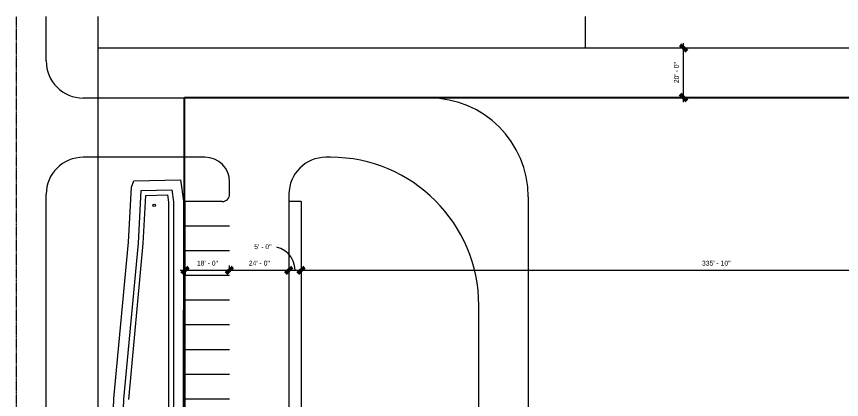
# Model space of a CAD drawing. Header units: inches. Extents: x 20541 to 27285, y -26063 to -19045.
# Drawn here: x 20583 to 24590, y -20906 to -19045 of the extents above; entities that cross this region are included whole.
import ezdxf

# ---------------------------------------------------------------- set-up
doc = ezdxf.new("R2010")
doc.units = ezdxf.units.IN
doc.header["$MEASUREMENT"] = 0
doc.linetypes.add('Hidden', pattern=[0.28125, 0.1875, -0.09375])
doc.linetypes.add('IMPORT-CENTER2 _2_', pattern=[6.328125, 4.21875, -0.703125, 0.703125, -0.703125])
for name, color, linetype, lineweight in [('A-ANNO-DIMS', 211, 'Continuous', 9), ('A-ANNO-DIMS-256', 211, 'Continuous', 9), ('A-DETL', 90, 'Continuous', 9), ('A-PROP-SBCK', 71, 'Hidden', 25)]:
    doc.layers.add(name, color=color, linetype=linetype, lineweight=lineweight)
doc.styles.add('Arial_1', font='arial.ttf', dxfattribs={"height": 23.60479})
doc.dimstyles.new('Linear_-_3_32__Arial', dxfattribs={"dimscale": 12, "dimtxt": 24, "dimasz": 2.666667, "dimexe": 2, "dimexo": 1.333333, "dimgap": 1.333333, "dimtad": 1, "dimdec": 0, "dimzin": 1, "dimdsep": 46, "dimlunit": 4, "dimtxsty": 'Arial_1', "dimblk1": 'OBLIQUE', "dimblk2": 'OBLIQUE', "dimsah": 1, "dimcen": 0.09, "dimdle": 2, "dimazin": 0, "dimtfac": 1, "dimtdec": 4, "dimtix": 1, "dimtmove": 0, "dimatfit": 3, "dimfxl": 1, "dimtvp": 1, "dimtfill": 1, "dimfrac": 2, "dimtolj": 1, "dimtzin": 0, "dimarcsym": 2})
doc.dimstyles.new('Linear_-_3_32__Arial_1', dxfattribs={"dimscale": 12, "dimtxt": 24, "dimasz": 2.666667, "dimexe": 2, "dimexo": 1.333333, "dimgap": 1.333333, "dimtad": 1, "dimdec": 0, "dimzin": 1, "dimdsep": 46, "dimlunit": 4, "dimtxsty": 'Arial_1', "dimblk1": 'OBLIQUE', "dimblk2": 'OBLIQUE', "dimsah": 1, "dimcen": 0.09, "dimdle": 2, "dimazin": 0, "dimtfac": 1, "dimtdec": 4, "dimtix": 1, "dimtmove": 1, "dimatfit": 3, "dimfxl": 1, "dimtvp": 1, "dimtfill": 1, "dimfrac": 2, "dimtolj": 1, "dimtzin": 0, "dimarcsym": 2})

# ---------------------------------------------------------------- blocks, each defined once
blk = doc.blocks.new('DIMBLOCK2-Site Plan - Phase 1')
at = {"layer": 'A-ANNO-DIMS-256', "lineweight": 50}
for p, q in [((23822.9, -19198.2), (23806.9, -19182.2)), ((23822.9, -19198.2), (23838.9, -19214.2)), ((23822.9, -19438.2), (23806.9, -19422.2)), ((23822.9, -19438.2), (23838.9, -19454.2))]:
    blk.add_line(p, q, dxfattribs=at)
at = {"layer": 'A-ANNO-DIMS-256'}
for p, q in [((23822.9, -19462.2), (23822.9, -19174.2)), ((23816.3, -19198.2), (23846.9, -19198.2)), ((23822.9, -19198.2), (23816.3, -19198.2)), ((23816.3, -19438.2), (23846.9, -19438.2)), ((23822.9, -19438.2), (23816.3, -19438.2))]:
    blk.add_line(p, q, dxfattribs=at)
at = {"layer": 'A-ANNO-DIMS-256', "color": 0, "insert": (23776.3, -19369.1), "char_height": 23.6, "width": 122.289, "attachment_point": 1, "rotation": 90, "line_spacing_factor": 0.938532, "style": 'Arial_1', "bg_fill": 3, "box_fill_scale": 1.25, "bg_fill_color": 0, "bg_fill_transparency": 0}
blk.add_mtext('20\' - 0"', dxfattribs=at)
blk = doc.blocks.new('_Oblique')
at = {"color": 0, "linetype": 'ByBlock', "lineweight": -2}
blk.add_line((-0.5, -0.5), (0.5, 0.5), dxfattribs=at)
blk = doc.blocks.new('DIMBLOCK8-Site Plan - Phase 1')
at = {"layer": 'A-ANNO-DIMS-256', "lineweight": 50}
for p, q in [((21402.1, -20278.5), (21418.1, -20262.5)), ((21618.1, -20278.5), (21634.1, -20262.5)), ((21402.1, -20278.5), (21386.1, -20294.5)), ((21618.1, -20278.5), (21602.1, -20294.5))]:
    blk.add_line(p, q, dxfattribs=at)
at = {"layer": 'A-ANNO-DIMS-256'}
for p, q in [((21402.1, -20271.9), (21402.1, -20302.5)), ((21402.1, -20278.5), (21402.1, -20271.9)), ((21618.1, -20288.1), (21618.1, -20254.5)), ((21378.1, -20278.5), (21618.1, -20278.5)), ((21618.1, -20278.5), (21618.1, -20288.1))]:
    blk.add_line(p, q, dxfattribs=at)
at = {"layer": 'A-ANNO-DIMS-256', "color": 0, "insert": (21459.2, -20231.9), "char_height": 23.6, "width": 122.289, "attachment_point": 1, "line_spacing_factor": 0.938532, "style": 'Arial_1', "bg_fill": 3, "box_fill_scale": 1.25, "bg_fill_color": 0, "bg_fill_transparency": 0}
blk.add_mtext('18\' - 0"', dxfattribs=at)
blk = doc.blocks.new('DIMBLOCK9-Site Plan - Phase 1')
at = {"layer": 'A-ANNO-DIMS-256'}
for p, q in [((21618.1, -20288.1), (21618.1, -20254.5)), ((21906.1, -20271.9), (21906.1, -20302.5)), ((21906.1, -20278.5), (21906.1, -20271.9)), ((21618.1, -20278.5), (21906.1, -20278.5)), ((21618.1, -20278.5), (21618.1, -20288.1))]:
    blk.add_line(p, q, dxfattribs=at)
at = {"layer": 'A-ANNO-DIMS-256', "lineweight": 50}
for p, q in [((21618.1, -20278.5), (21634.1, -20262.5)), ((21906.1, -20278.5), (21922.1, -20262.5)), ((21618.1, -20278.5), (21602.1, -20294.5)), ((21906.1, -20278.5), (21890.1, -20294.5))]:
    blk.add_line(p, q, dxfattribs=at)
at = {"layer": 'A-ANNO-DIMS-256', "color": 0, "insert": (21711.2, -20231.9), "char_height": 23.6, "width": 122.289, "attachment_point": 1, "line_spacing_factor": 0.938532, "style": 'Arial_1', "bg_fill": 3, "box_fill_scale": 1.25, "bg_fill_color": 0, "bg_fill_transparency": 0}
blk.add_mtext('24\' - 0"', dxfattribs=at)
blk = doc.blocks.new('DIMBLOCK10-Site Plan - Phase 1')
at = {"layer": 'A-ANNO-DIMS-256', "lineweight": 50}
for p, q in [((21906.1, -20278.5), (21922.1, -20262.5)), ((21966.1, -20278.5), (21982.1, -20262.5)), ((21906.1, -20278.5), (21890.1, -20294.5)), ((21966.1, -20278.5), (21950.1, -20294.5))]:
    blk.add_line(p, q, dxfattribs=at)
at = {"layer": 'A-ANNO-DIMS-256'}
for p, q in [((21906.1, -20271.9), (21906.1, -20302.5)), ((21906.1, -20278.5), (21906.1, -20271.9)), ((21966.1, -20271.9), (21966.1, -20302.5)), ((21966.1, -20278.5), (21966.1, -20271.9)), ((21906.1, -20278.5), (21966.1, -20278.5))]:
    blk.add_line(p, q, dxfattribs=at)
blk.add_ellipse((21821.6, -20278.5), major_axis=(0, 114.6), ratio=0.999761, start_param=4.712389, end_param=6.283185, dxfattribs=at)
at = {"layer": 'A-ANNO-DIMS-256', "color": 0, "insert": (21737.8, -20151.8), "char_height": 23.6, "width": 100.578, "attachment_point": 1, "line_spacing_factor": 0.938532, "style": 'Arial_1', "bg_fill": 3, "box_fill_scale": 1.25, "bg_fill_color": 0, "bg_fill_transparency": 0}
blk.add_mtext('5\' - 0"', dxfattribs=at)
blk = doc.blocks.new('DIMBLOCK11-Site Plan - Phase 1')
at = {"layer": 'A-ANNO-DIMS-256', "lineweight": 50}
for p, q in [((21966.1, -20278.5), (21982.1, -20262.5)), ((25995.9, -20278.5), (26011.9, -20262.5)), ((21966.1, -20278.5), (21950.1, -20294.5)), ((25995.9, -20278.5), (25979.9, -20294.5))]:
    blk.add_line(p, q, dxfattribs=at)
at = {"layer": 'A-ANNO-DIMS-256'}
for p, q in [((21966.1, -20271.9), (21966.1, -20302.5)), ((21966.1, -20278.5), (21966.1, -20271.9)), ((25995.9, -21115.3), (25995.9, -20254.5)), ((21966.1, -20278.5), (26019.9, -20278.5)), ((25995.9, -20278.5), (25995.9, -21115.3))]:
    blk.add_line(p, q, dxfattribs=at)
at = {"layer": 'A-ANNO-DIMS-256', "color": 0, "insert": (23912, -20231.9), "char_height": 23.6, "width": 165.711, "attachment_point": 1, "line_spacing_factor": 0.938532, "style": 'Arial_1', "bg_fill": 3, "box_fill_scale": 1.25, "bg_fill_color": 0, "bg_fill_transparency": 0}
blk.add_mtext('335\' - 10"', dxfattribs=at)

msp = doc.modelspace()

# ---------------------------------------------------------------- linework, layer by layer
at = {"layer": 'A-DETL', "linetype": 'IMPORT-CENTER2 _2_'}
msp.add_line((20583.1, -26063.3), (20583.1, -19045.2), dxfattribs=at)
at = {"layer": 'A-DETL'}
for p, q in [((20727.1, -19261.2), (20727.1, -19045.2)), ((20979.1, -23518.2), (20979.1, -19045.2)), ((23346.4, -19198.2), (23346.4, -19045.2)), ((20979.1, -19198.2), (27002.4, -19198.2)), ((22588.1, -19441.2), (20907.1, -19441.2)), ((21498.1, -19729.2), (20907.1, -19729.2)), ((22108.1, -19729.2), (22086.1, -19729.2)), ((21141, -19874.9), (21153.3, -19843.6)), ((21153.3, -19843.6), (21380, -19838.1)), ((21380, -19838.1), (21393.7, -19941.8)), ((21618.1, -19908.1), (21618.1, -19849.2)), ((20727.1, -22923.5), (20727.1, -19909.2)), ((21127, -20142.4), (21141, -19874.9)), ((21174.9, -20145.9), (21188.2, -19890.8)), ((21188.2, -19890.8), (21338.1, -19887.1)), ((21211, -19914.2), (21317.1, -19911.6)), ((21317.1, -19911.6), (21321.7, -19946.6)), ((21338.1, -19887.1), (21345.7, -19945)), ((21906.1, -19909.2), (21906.1, -22923.5)), ((21198.8, -20147.7), (21211, -19914.2)), ((21321.7, -19946.6), (21320, -22799.5)), ((21345.7, -19945), (21344, -22808.1)), ((21393.7, -19941.8), (21392, -22825.2)), ((21402.1, -19950.1), (21402.1, -19944.1)), ((21582.1, -19944.1), (21402.1, -19944.1)), ((21402.1, -22824.1), (21402.1, -19950.1)), ((21909.1, -19944.1), (21906.1, -19944.1)), ((21966.1, -19944.1), (21906.1, -19944.1)), ((21966.1, -19944.1), (21966.1, -22319.1)), ((23068.1, -19921.2), (23068.1, -21128.6)), ((21618.1, -20064.1), (21402.1, -20064.1)), ((21056.3, -20901.5), (21127, -20142.4)), ((21104.2, -20904.6), (21174.9, -20145.9)), ((21128.2, -20906.1), (21198.8, -20147.7)), ((21618.1, -20184.1), (21402.1, -20184.1)), ((21618.1, -20304.1), (21402.1, -20304.1)), ((21618.1, -20424.1), (21402.1, -20424.1)), ((22828.1, -21129.1), (22828.1, -20449.2)), ((21618.1, -20544.1), (21402.1, -20544.1)), ((21618.1, -20664.1), (21402.1, -20664.1)), ((21618.1, -20784.1), (21402.1, -20784.1)), ((21047.3, -21145.9), (21056.3, -20901.5)), ((21095.2, -21147.7), (21104.2, -20904.6)), ((21618.1, -20904.1), (21402.1, -20904.1))]:
    msp.add_line(p, q, dxfattribs=at)
msp.add_circle((21251.8, -19962.5), 6, dxfattribs=at)
for centre, radius, start, end in [((20907.1, -19261.2), 180, 180, 270), ((22588.1, -19921.2), 480, 0, 90), ((20907.1, -19909.2), 180, 90, 180), ((21498.1, -19849.2), 120, 0, 90), ((22086.1, -19909.2), 180, 90, 180), ((22108.1, -20449.2), 720, 0, 90), ((21582.1, -19908.1), 36, 270, 0)]:
    msp.add_arc(centre, radius, start, end, dxfattribs=at)
at = {"layer": 'A-PROP-SBCK'}
for p, q in [((21399.1, -19438.2), (26642.4, -19438.2)), ((21399.1, -23401.3), (21399.1, -19438.2))]:
    msp.add_line(p, q, dxfattribs=at)

# ---------------------------------------------------------------- next in the draw order: dimensions: what is measured, and where the dimension line sits
at = {"layer": 'A-ANNO-DIMS'}
dim = msp.add_linear_dim(base=(23822.9, -19198.2), p1=(23800.3, -19438.2), p2=(23800.3, -19198.2), angle=90, dimstyle='Linear_-_3_32__Arial', override={"dimpost": '<>', "dimfxl": 240}, dxfattribs=at)
dim.commit()
dim.dimension.update_dxf_attribs({"geometry": 'DIMBLOCK2-Site Plan - Phase 1', "text_midpoint": (23794.9, -19318.2)})
dim = msp.add_linear_dim(base=(21618.1, -20278.5), p1=(21402.1, -20255.9), p2=(21618.1, -20304.1), dimstyle='Linear_-_3_32__Arial', override={"dimpost": '<>', "dimfxl": 221.328661}, dxfattribs=at)
dim.commit()
dim.dimension.update_dxf_attribs({"geometry": 'DIMBLOCK8-Site Plan - Phase 1', "text_midpoint": (21510.1, -20250.4)})

# ---------------------------------------------------------------- next in the draw order: dimensions: what is measured, and where the dimension line sits
dim = msp.add_linear_dim(base=(21906.1, -20278.5), p1=(21618.1, -20304.1), p2=(21906.1, -20255.9), dimstyle='Linear_-_3_32__Arial', override={"dimpost": '<>', "dimfxl": 292.017767}, dxfattribs=at)
dim.commit()
dim.dimension.update_dxf_attribs({"geometry": 'DIMBLOCK9-Site Plan - Phase 1', "text_midpoint": (21762.1, -20250.4)})

# ---------------------------------------------------------------- next in the draw order: dimensions: what is measured, and where the dimension line sits
dim = msp.add_linear_dim(base=(21966.1, -20278.5), p1=(21906.1, -20255.9), p2=(21966.1, -20255.9), dimstyle='Linear_-_3_32__Arial_1', override={"dimpost": '<>', "dimfxl": 60}, dxfattribs=at)
dim.commit()
dim.dimension.update_dxf_attribs({"geometry": 'DIMBLOCK10-Site Plan - Phase 1', "text_midpoint": (21788, -20167.5), "dimtype": 160})

# ---------------------------------------------------------------- next in the draw order: dimensions: what is measured, and where the dimension line sits
dim = msp.add_linear_dim(base=(25995.9, -20278.5), p1=(21966.1, -20255.9), p2=(25995.9, -21131.3), dimstyle='Linear_-_3_32__Arial', override={"dimpost": '<>', "dimfxl": 4123.769987}, dxfattribs=at)
dim.commit()
dim.dimension.update_dxf_attribs({"geometry": 'DIMBLOCK11-Site Plan - Phase 1', "text_midpoint": (23981, -20250.4)})

doc.saveas('drawing.dxf')
